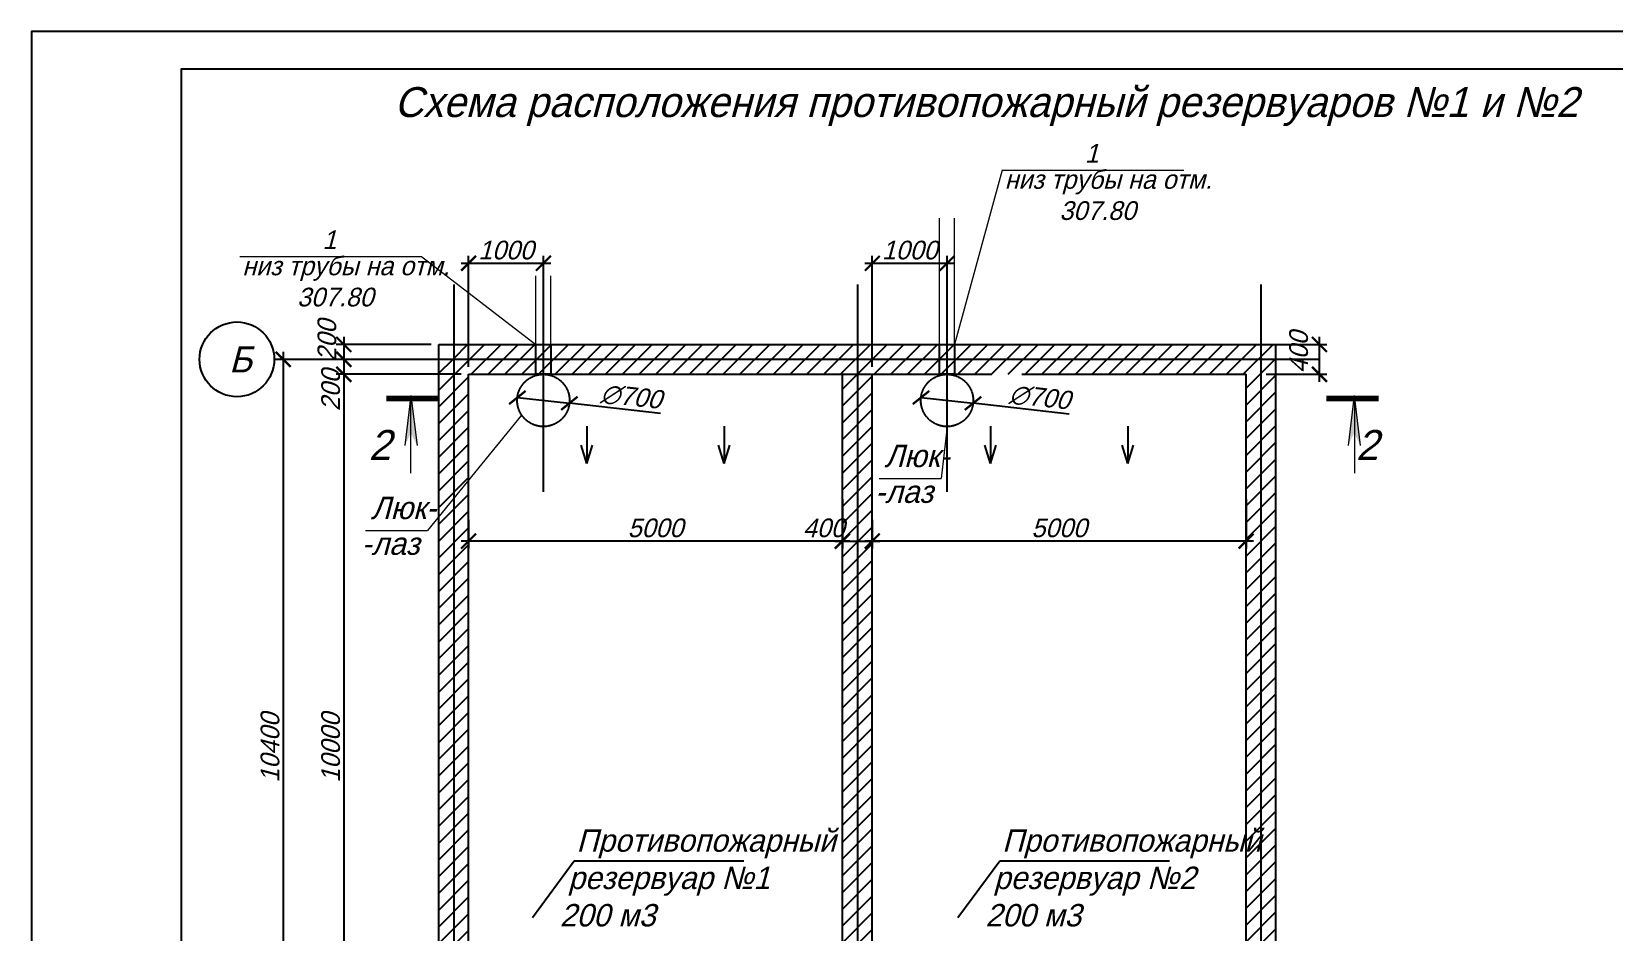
# Model space of a CAD drawing. Header units: millimetres. Extents: x 5929542 to 6152618, y 10240044 to 10382466.
# Drawn here: x 5985647 to 6006822, y 10342745 to 10354800 of the extents above; entities that cross this region are included whole.
import ezdxf

# ---------------------------------------------------------------- set-up
doc = ezdxf.new("R2010")
doc.units = ezdxf.units.MM
doc.header["$PDMODE"] = 35
doc.linetypes.add('ACAD_ISO02W100', pattern=[15, 12, -3])
doc.layers.get('Defpoints').update_dxf_attribs({"color": 253})
doc.layers.add('0 @ 1', color=7, linetype='Continuous')
doc.styles.add('ГОСТ 2.304', font='mipgost.ttf', dxfattribs={"oblique": 15})
doc.styles.add('Размеры', font='times.ttf', dxfattribs={"width": 0.6})
doc.dimstyles.new('Размер 200', dxfattribs={"dimtxt": 250, "dimasz": 200, "dimexe": 100, "dimexo": 100, "dimgap": 50, "dimtad": 1, "dimdec": 0, "dimlfac": 2, "dimdsep": 46, "dimtxsty": 'Размеры', "dimblk1": 'ARCHTICK', "dimblk2": 'ARCHTICK', "dimsah": 1, "dimcen": 300, "dimdle": 100, "dimclrd": 256, "dimclre": 256, "dimclrt": 7, "dimaunit": 1, "dimadec": 1, "dimazin": 0, "dimtfac": 1, "dimtdec": 0, "dimtmove": 1, "dimatfit": 3, "dimldrblk": 'ARCHTICK', "dimfxl": 1, "dimtolj": 1, "dimtzin": 0, "dimarcsym": 0})

# ---------------------------------------------------------------- blocks, each defined once
blk = doc.blocks.new('_ArchTick')
at = {"color": 0, "linetype": 'ByBlock', "const_width": 0.15}
blk.add_lwpolyline([(-0.5, -0.5), (0.5, 0.5)], dxfattribs=at)
blk = doc.blocks.new('*D23')
at = {"lineweight": -2, "transparency": 16777216}
for p, q in [((5989012, 10350514), (5989012, 10339914)), ((5989113, 10350414), (5988912, 10350414)), ((5989113, 10340014), (5988912, 10340014))]:
    blk.add_line(p, q, dxfattribs=at)
at = {"layer": 'Defpoints', "color": 0, "transparency": 16777216}
for p in [(5989213, 10350414), (5989012, 10340014), (5989213, 10340014)]:
    blk.add_point(p, dxfattribs=at)
at = {"lineweight": -2, "transparency": 16777216, "xscale": 200, "yscale": 200, "zscale": 200}
for p, rotation in [((5989012, 10350414), 90), ((5989012, 10340014), 270)]:
    blk.add_blockref('_ArchTick', p, dxfattribs=dict(at, rotation=rotation))
at = {"color": 7, "transparency": 16777216, "insert": (5988837, 10345214), "char_height": 250, "attachment_point": 5, "rotation": 90, "style": 'ГОСТ 2.304'}
blk.add_mtext('\\A1;10400', dxfattribs=at)
blk = doc.blocks.new('*D24')
at = {"lineweight": -2, "transparency": 16777216}
for p, q in [((5989823, 10350714), (5989823, 10350314)), ((5990993, 10350614), (5989723, 10350614)), ((5990993, 10350414), (5989723, 10350414))]:
    blk.add_line(p, q, dxfattribs=at)
at = {"layer": 'Defpoints', "color": 0, "transparency": 16777216}
for p in [(5991093, 10350614), (5989823, 10350414), (5991093, 10350414)]:
    blk.add_point(p, dxfattribs=at)
at = {"lineweight": -2, "transparency": 16777216, "xscale": 200, "yscale": 200, "zscale": 200}
for p, rotation in [((5989823, 10350614), 90), ((5989823, 10350414), 270)]:
    blk.add_blockref('_ArchTick', p, dxfattribs=dict(at, rotation=rotation))
at = {"color": 7, "transparency": 16777216, "insert": (5989598, 10350664), "char_height": 250, "attachment_point": 5, "rotation": 90, "style": 'ГОСТ 2.304'}
blk.add_mtext('\\A1;200', dxfattribs=at)
blk = doc.blocks.new('*D25')
at = {"lineweight": -2, "transparency": 16777216}
for p, q in [((5989823, 10350514), (5989823, 10350114)), ((5990993, 10350414), (5989723, 10350414)), ((5991393, 10350214), (5989723, 10350214))]:
    blk.add_line(p, q, dxfattribs=at)
at = {"layer": 'Defpoints', "color": 0, "transparency": 16777216}
for p in [(5991093, 10350414), (5989823, 10350214), (5991493, 10350214)]:
    blk.add_point(p, dxfattribs=at)
at = {"lineweight": -2, "transparency": 16777216, "xscale": 200, "yscale": 200, "zscale": 200}
for p, rotation in [((5989823, 10350414), 90), ((5989823, 10350214), 270)]:
    blk.add_blockref('_ArchTick', p, dxfattribs=dict(at, rotation=rotation))
at = {"color": 7, "transparency": 16777216, "insert": (5989648, 10350000), "char_height": 250, "attachment_point": 5, "rotation": 90, "style": 'ГОСТ 2.304'}
blk.add_mtext('\\A1;200', dxfattribs=at)
blk = doc.blocks.new('*D26')
at = {"lineweight": -2, "transparency": 16777216}
for p, q in [((5989823, 10350314), (5989823, 10340114)), ((5991393, 10350214), (5989723, 10350214)), ((5991393, 10340214), (5989723, 10340214))]:
    blk.add_line(p, q, dxfattribs=at)
at = {"layer": 'Defpoints', "color": 0, "transparency": 16777216}
for p in [(5991493, 10350214), (5989823, 10340214), (5991493, 10340214)]:
    blk.add_point(p, dxfattribs=at)
at = {"lineweight": -2, "transparency": 16777216, "xscale": 200, "yscale": 200, "zscale": 200}
for p, rotation in [((5989823, 10350214), 90), ((5989823, 10340214), 270)]:
    blk.add_blockref('_ArchTick', p, dxfattribs=dict(at, rotation=rotation))
at = {"color": 7, "transparency": 16777216, "insert": (5989648, 10345214), "char_height": 250, "attachment_point": 5, "rotation": 90, "style": 'ГОСТ 2.304'}
blk.add_mtext('\\A1;10000', dxfattribs=at)
blk = doc.blocks.new('*D39')
at = {"lineweight": -2, "transparency": 16777216}
for p in [(5992145, 10349903), (5994062, 10349691)]:
    blk.add_line(p, (5992841, 10349826), dxfattribs=at)
at = {"layer": 'Defpoints', "color": 0, "transparency": 16777216}
for p in [(5992145, 10349903), (5992841, 10349826)]:
    blk.add_point(p, dxfattribs=at)
at = {"lineweight": -2, "transparency": 16777216, "xscale": 200, "yscale": 200, "zscale": 200}
for p, rotation in [((5992145, 10349903), 353.6876446743543), ((5992841, 10349826), 173.6876446743543)]:
    blk.add_blockref('_ArchTick', p, dxfattribs=dict(at, rotation=rotation))
at = {"color": 7, "transparency": 16777216, "insert": (5993669, 10349911), "char_height": 250, "attachment_point": 5, "rotation": 353.6876, "style": 'ГОСТ 2.304'}
blk.add_mtext('\\A1;∅700', dxfattribs=at)
blk = doc.blocks.new('*D40')
at = {"lineweight": -2, "transparency": 16777216}
for p, q in [((5996493, 10348542), (5996493, 10347882)), ((5991493, 10348266), (5991493, 10347882)), ((5996593, 10347982), (5991393, 10347982))]:
    blk.add_line(p, q, dxfattribs=at)
at = {"layer": 'Defpoints', "color": 0, "transparency": 16777216}
for p in [(5996493, 10348642), (5991493, 10348366), (5991493, 10347982)]:
    blk.add_point(p, dxfattribs=at)
at = {"lineweight": -2, "transparency": 16777216, "xscale": 200, "yscale": 200, "zscale": 200, "rotation": 180}
blk.add_blockref('_ArchTick', (5991493, 10347982), dxfattribs=at)
at = {"lineweight": -2, "transparency": 16777216, "xscale": 200, "yscale": 200, "zscale": 200}
blk.add_blockref('_ArchTick', (5996493, 10347982), dxfattribs=at)
at = {"color": 7, "transparency": 16777216, "insert": (5993993, 10348157), "char_height": 250, "attachment_point": 5, "style": 'ГОСТ 2.304'}
blk.add_mtext('\\A1;5000', dxfattribs=at)
blk = doc.blocks.new('*D41')
at = {"lineweight": -2, "transparency": 16777216}
for p in [(5997546, 10349903), (5999528, 10349682)]:
    blk.add_line(p, (5998242, 10349826), dxfattribs=at)
at = {"layer": 'Defpoints', "color": 0, "transparency": 16777216}
for p in [(5997546, 10349903), (5998242, 10349826)]:
    blk.add_point(p, dxfattribs=at)
at = {"lineweight": -2, "transparency": 16777216, "xscale": 200, "yscale": 200, "zscale": 200}
for p, rotation in [((5997546, 10349903), 353.651311495334), ((5998242, 10349826), 173.6513114953341)]:
    blk.add_blockref('_ArchTick', p, dxfattribs=dict(at, rotation=rotation))
at = {"color": 7, "transparency": 16777216, "insert": (5999135, 10349903), "char_height": 250, "attachment_point": 5, "rotation": 353.6513, "style": 'ГОСТ 2.304'}
blk.add_mtext('\\A1;∅700', dxfattribs=at)
blk = doc.blocks.new('*D42')
at = {"lineweight": -2, "transparency": 16777216}
for p, q in [((5996894, 10350314), (5996894, 10351800)), ((5997894, 10351223), (5997894, 10351800)), ((5996794, 10351700), (5997994, 10351700))]:
    blk.add_line(p, q, dxfattribs=at)
at = {"layer": 'Defpoints', "color": 0, "transparency": 16777216}
for p in [(5997894, 10351700), (5997894, 10351123), (5996894, 10350214)]:
    blk.add_point(p, dxfattribs=at)
at = {"lineweight": -2, "transparency": 16777216, "xscale": 200, "yscale": 200, "zscale": 200, "rotation": 180}
blk.add_blockref('_ArchTick', (5996894, 10351700), dxfattribs=at)
at = {"lineweight": -2, "transparency": 16777216, "xscale": 200, "yscale": 200, "zscale": 200}
blk.add_blockref('_ArchTick', (5997894, 10351700), dxfattribs=at)
at = {"color": 7, "transparency": 16777216, "insert": (5997394, 10351875), "char_height": 250, "attachment_point": 5, "style": 'ГОСТ 2.304'}
blk.add_mtext('\\A1;1000', dxfattribs=at)
blk = doc.blocks.new('*D43')
at = {"lineweight": -2, "transparency": 16777216}
for p, q in [((5996394, 10347982), (5996994, 10347982)), ((5996494, 10348084), (5996494, 10347882)), ((5996894, 10348084), (5996894, 10347882))]:
    blk.add_line(p, q, dxfattribs=at)
at = {"layer": 'Defpoints', "color": 0, "transparency": 16777216}
for p in [(5996494, 10348184), (5996894, 10348184), (5996894, 10347982)]:
    blk.add_point(p, dxfattribs=at)
at = {"lineweight": -2, "transparency": 16777216, "xscale": 200, "yscale": 200, "zscale": 200, "rotation": 180}
blk.add_blockref('_ArchTick', (5996494, 10347982), dxfattribs=at)
at = {"lineweight": -2, "transparency": 16777216, "xscale": 200, "yscale": 200, "zscale": 200}
blk.add_blockref('_ArchTick', (5996894, 10347982), dxfattribs=at)
at = {"color": 7, "transparency": 16777216, "insert": (5996245, 10348157), "char_height": 250, "attachment_point": 5, "style": 'ГОСТ 2.304'}
blk.add_mtext('\\A1;400', dxfattribs=at)
blk = doc.blocks.new('*D51')
at = {"lineweight": -2, "transparency": 16777216}
for p, q in [((6002876, 10350114), (6002876, 10350714)), ((6002165, 10350614), (6002976, 10350614)), ((6002165, 10350214), (6002976, 10350214))]:
    blk.add_line(p, q, dxfattribs=at)
at = {"layer": 'Defpoints', "color": 0, "transparency": 16777216}
for p in [(6002065, 10350614), (6002876, 10350614), (6002065, 10350214)]:
    blk.add_point(p, dxfattribs=at)
at = {"lineweight": -2, "transparency": 16777216, "xscale": 200, "yscale": 200, "zscale": 200}
for p, rotation in [((6002876, 10350614), 90), ((6002876, 10350214), 270)]:
    blk.add_blockref('_ArchTick', p, dxfattribs=dict(at, rotation=rotation))
at = {"color": 7, "transparency": 16777216, "insert": (6002599, 10350509), "char_height": 250, "attachment_point": 5, "rotation": 90, "style": 'ГОСТ 2.304'}
blk.add_mtext('\\A1;400', dxfattribs=at)
blk = doc.blocks.new('*D55')
at = {"lineweight": -2, "transparency": 16777216}
for p, q in [((6001894, 10348542), (6001894, 10347882)), ((5996894, 10348266), (5996894, 10347882)), ((6001994, 10347982), (5996794, 10347982))]:
    blk.add_line(p, q, dxfattribs=at)
at = {"layer": 'Defpoints', "color": 0, "transparency": 16777216}
for p in [(6001894, 10348642), (5996894, 10348366), (5996894, 10347982)]:
    blk.add_point(p, dxfattribs=at)
at = {"lineweight": -2, "transparency": 16777216, "xscale": 200, "yscale": 200, "zscale": 200, "rotation": 180}
blk.add_blockref('_ArchTick', (5996894, 10347982), dxfattribs=at)
at = {"lineweight": -2, "transparency": 16777216, "xscale": 200, "yscale": 200, "zscale": 200}
blk.add_blockref('_ArchTick', (6001894, 10347982), dxfattribs=at)
at = {"color": 7, "transparency": 16777216, "insert": (5999394, 10348157), "char_height": 250, "attachment_point": 5, "style": 'ГОСТ 2.304'}
blk.add_mtext('\\A1;5000', dxfattribs=at)
blk = doc.blocks.new('*D57')
at = {"lineweight": -2, "transparency": 16777216}
for p, q in [((5991493, 10350314), (5991493, 10351800)), ((5992493, 10351223), (5992493, 10351800)), ((5991393, 10351700), (5992593, 10351700))]:
    blk.add_line(p, q, dxfattribs=at)
at = {"layer": 'Defpoints', "color": 0, "transparency": 16777216}
for p in [(5992493, 10351700), (5992493, 10351123), (5991493, 10350214)]:
    blk.add_point(p, dxfattribs=at)
at = {"lineweight": -2, "transparency": 16777216, "xscale": 200, "yscale": 200, "zscale": 200, "rotation": 180}
blk.add_blockref('_ArchTick', (5991493, 10351700), dxfattribs=at)
at = {"lineweight": -2, "transparency": 16777216, "xscale": 200, "yscale": 200, "zscale": 200}
blk.add_blockref('_ArchTick', (5992493, 10351700), dxfattribs=at)
at = {"color": 7, "transparency": 16777216, "insert": (5991993, 10351875), "char_height": 250, "attachment_point": 5, "style": 'ГОСТ 2.304'}
blk.add_mtext('\\A1;1000', dxfattribs=at)

msp = doc.modelspace()

# ---------------------------------------------------------------- hatches: boundary and pattern name
at = {"linetype": 'ByBlock', "ltscale": 0.5}
h = msp.add_hatch(dxfattribs=at)
h.set_pattern_fill('ANSI31', color=256, scale=50, style=0)
h.set_pattern_definition([(45, (5582544.33, 11037718.66), (-112.2532, 112.2532), [])])
h.paths.add_polyline_path([(5996693.71011, 10350414.22621), (5991293.00649, 10350414.22621), (5991293.00649, 10340014.22621), (5996693.71011, 10340014.22621)])
h.paths.add_polyline_path([(5996493.71011, 10350214.22621), (5996493.71011, 10340214.22621), (5991493.00649, 10340214.22621), (5991493.00649, 10350214.22621)], flags=16)
h.paths.add_polyline_path([(6002093.71011, 10350414.22621), (5996693.71011, 10350414.22621), (5996693.71011, 10340014.22621), (6002093.71011, 10340014.22621)])
h.paths.add_polyline_path([(5996893.71011, 10350214.22621), (6001893.71011, 10350214.22621), (6001893.71011, 10340214.22621), (5996893.71011, 10340214.22621)], flags=16)
h.paths.add_polyline_path([(5998693.00649, 10350614.22621), (5991293.00649, 10350614.22621), (5991293.00649, 10350414.22621), (5998693.00649, 10350414.22621)])
h.paths.add_polyline_path([(6002093.71011, 10350614.22621), (5998693.00649, 10350614.22621), (5998693.00649, 10350414.22621), (6002093.71011, 10350414.22621)])
h.paths.add_polyline_path([(5991293.00649, 10350414.22621), (5991093.00649, 10350414.22621), (5991093.00649, 10340014.22621), (5991293.00649, 10340014.22621)])
h.paths.add_polyline_path([(5991293.00649, 10340014.22621), (5991093.00649, 10340014.22621), (5991093.00649, 10339814.22621), (5991293.00649, 10339814.22621)])
h.paths.add_polyline_path([(5996693.71011, 10340014.22621), (5991293.00649, 10340014.22621), (5991293.00649, 10339814.22621), (5996693.71011, 10339814.22621)])
h.paths.add_polyline_path([(6002093.71011, 10340014.22621), (5996693.71011, 10340014.22621), (5996693.71011, 10339814.22621), (6002093.71011, 10339814.22621)])
h.paths.add_polyline_path([(6002293.71011, 10340014.22621), (6002093.71011, 10340014.22621), (6002093.71011, 10339814.22621), (6002293.71011, 10339814.22621)])
h.paths.add_polyline_path([(6002293.71011, 10350414.22621), (6002093.71011, 10350414.22621), (6002093.71011, 10340014.22621), (6002293.71011, 10340014.22621)])
h.paths.add_polyline_path([(6002293.71011, 10350614.22621), (6002093.71011, 10350614.22621), (6002093.71011, 10350414.22621), (6002293.71011, 10350414.22621)])
at = {"linetype": 'ByBlock', "lineweight": 9}
h = msp.add_hatch(color=256, dxfattribs=at)
h.paths.add_polyline_path([(5990720.6701, 10349930.00793), (5990802.72022, 10349262.50608), (5990720.6701, 10349426.46796)])
h.paths.add_polyline_path([(5990720.6701, 10349930.00793), (5990720.6701, 10349426.46796), (5990638.61998, 10349262.50608)])
h = msp.add_hatch(color=256, dxfattribs=at)
h.paths.add_polyline_path([(6003341.03117, 10349930.00793), (6003258.98105, 10349262.50608), (6003341.03117, 10349426.46796)])
h.paths.add_polyline_path([(6003341.03117, 10349930.00793), (6003341.03117, 10349426.46796), (6003423.08129, 10349262.50608)])

# ---------------------------------------------------------------- linework, layer by layer
at = {"color": 0, "lineweight": 0, "ltscale": 1000}
for p, q in [((5998629.75571, 10352946.80641), (5997993.71011, 10350614.22621)), ((5998629.75571, 10352946.80641), (6001061.77403, 10352946.80641)), ((5988430.43639, 10351789.60676), (5990862.45471, 10351789.60676)), ((5990862.45471, 10351789.60676), (5992393.00649, 10350614.22621)), ((5996984.85677, 10348817.7687), (5997813.98987, 10348817.7687)), ((5990113.73876, 10348122.36309), (5990942.87186, 10348122.36309))]:
    msp.add_line(p, q, dxfattribs=at)
at = {"color": 0, "linetype": 'ByBlock', "lineweight": 9, "ltscale": 1000}
for p, q in [((5997793.71011, 10350214.22621), (5997793.71011, 10352303.87812)), ((5997993.71011, 10350214.22621), (5997993.71011, 10352303.87812)), ((5992393.00649, 10350214.22621), (5992393.00649, 10351533.352)), ((5992593.00649, 10350214.22621), (5992593.00649, 10351533.35191)), ((5992202.39792, 10349669.17068), (5990942.87186, 10348122.36309)), ((5997893.71011, 10349514.22621), (5997813.98987, 10348817.7687))]:
    msp.add_line(p, q, dxfattribs=at)
at = {"ltscale": 10}
for p, q in [((5991293.00649, 10351416.47681), (5991293.00649, 10337329.25067)), ((5992493.00649, 10348641.89186), (5992493.00649, 10351411.31221)), ((5996693.71011, 10351416.47681), (5996693.71011, 10337329.25067)), ((5997893.71011, 10348641.89186), (5997893.71011, 10351411.31221)), ((6002093.71011, 10351416.47681), (6002093.71011, 10337329.25067)), ((6002875.69591, 10350414.22621), (5988892.5271, 10350414.22621))]:
    msp.add_line(p, q, dxfattribs=at)
at = {"linetype": 'Continuous', "ltscale": 0.1}
for p, q in [((5991093.00649, 10339814.22621), (5991093.00649, 10350614.22621)), ((5991093.00649, 10350614.22621), (6002293.71011, 10350614.22621)), ((6002293.71011, 10339814.22621), (6002293.71011, 10350614.22621)), ((5991493.00649, 10340214.22621), (5991493.00649, 10350214.22621)), ((5991493.00649, 10350214.22621), (5998493.00649, 10350214.22621)), ((5996493.71011, 10339814.22621), (5996493.71011, 10350214.22621)), ((5996893.71011, 10339814.22621), (5996893.71011, 10350214.22621)), ((5998893.00649, 10350214.22621), (6001893.71011, 10350214.22621)), ((6001893.71011, 10340214.22621), (6001893.71011, 10350214.22621))]:
    msp.add_line(p, q, dxfattribs=at)
at = {"linetype": 'ByBlock', "lineweight": 9}
for p, q in [((5990720.6701, 10349930.00793), (5990638.61998, 10349262.50608)), ((5990715.7735, 10349890.17259), (5990715.7735, 10348890.48253)), ((5990720.6701, 10349930.00793), (5990802.72022, 10349262.50608)), ((6003341.03117, 10349930.00793), (6003258.98105, 10349262.50608)), ((6003341.03117, 10349930.00793), (6003423.08129, 10349262.50608)), ((6003345.92778, 10349890.17259), (6003345.92778, 10348890.48253))]:
    msp.add_line(p, q, dxfattribs=at)
at = {"linetype": 'Continuous'}
for p, q in [((5993075.47707, 10349519.50725), (5993075.47707, 10349021.87028)), ((5994911.23954, 10349519.50725), (5994911.23954, 10349021.87028)), ((5998476.18068, 10349519.50725), (5998476.18068, 10349021.87028)), ((6000311.23954, 10349519.50725), (6000311.23954, 10349021.87028)), ((5993075.47707, 10349021.87028), (5992999.2135, 10349266.95601)), ((5993075.47707, 10349021.87028), (5993151.74063, 10349266.95601)), ((5994911.23954, 10349021.87028), (5994834.97597, 10349266.95601)), ((5994911.23954, 10349021.87028), (5994987.5031, 10349266.95601)), ((5998476.18068, 10349021.87028), (5998399.91712, 10349266.95601)), ((5998476.18068, 10349021.87028), (5998552.44424, 10349266.95601)), ((6000311.23954, 10349021.87028), (6000234.97597, 10349266.95601)), ((6000311.23954, 10349021.87028), (6000387.5031, 10349266.95601))]:
    msp.add_line(p, q, dxfattribs=at)
at = {"ltscale": 0.2}
for p, q in [((5992345.89769, 10342941.60923, -6000), (5992904.937, 10343701.18525, -9000)), ((5992904.937, 10343701.18525, -3000), (5995176.85719, 10343701.18525, -3000)), ((5998040.17244, 10342941.60923, -6000), (5998599.21175, 10343701.18525, -9000)), ((5998599.21175, 10343701.18525, -3000), (6000871.13194, 10343701.18525, -3000))]:
    msp.add_line(p, q, dxfattribs=at)
at = {"ltscale": 2}
for points in [[(5985646.65474, 10325100.26098), (6027646.65474, 10325100.26098), (6027646.65474, 10354800.26098), (5985646.65474, 10354800.26098)], [(5987646.65474, 10325600.26098), (6027146.65474, 10325600.26098), (6027146.65474, 10354300.26098), (5987646.65474, 10354300.26098)]]:
    msp.add_lwpolyline(points, close=True, dxfattribs=at)
at = {"linetype": 'Continuous', "ltscale": 0.1}
for points in [[(5992393.00649, 10350614.22621), (5992593.00649, 10350614.22621), (5992593.00649, 10350214.22621), (5992393.00649, 10350214.22621)], [(5997793.71011, 10350614.22621), (5997993.71011, 10350614.22621), (5997993.71011, 10350214.22621), (5997793.71011, 10350214.22621)]]:
    msp.add_lwpolyline(points, close=True, dxfattribs=at)
at = {"linetype": 'ByBlock', "lineweight": 9, "const_width": 80}
for points in [[(5991093.00649, 10349890.17259), (5990392.74297, 10349890.17259)], [(6002968.69478, 10349890.17259), (6003668.9583, 10349890.17259)]]:
    msp.add_lwpolyline(points, dxfattribs=at)
at = {"linetype": 'Continuous', "lineweight": 25, "ltscale": 100}
msp.add_circle((5988392.5271, 10350414.22621), 500, dxfattribs=at)
at = {"color": 1, "linetype": 'ACAD_ISO02W100', "ltscale": 0.5}
for centre in [(5992493.00649, 10349864.22621), (5997893.71011, 10349864.22621)]:
    msp.add_circle(centre, 350, dxfattribs=at)

# ---------------------------------------------------------------- texts
at = {"color": 0, "lineweight": 5, "ltscale": 2, "style": 'ГОСТ 2.304', "oblique": 15}
for s, height, p in [('Схема расположения противопожарный резервуаров №1 и №2 ', 400, (5990498.30567, 10353657.46316)), ('Люк-', 300, (5997054.91896, 10348971.58769)), ('Люк-', 300, (5990183.80094, 10348276.18208)), ('-лаз', 300, (5996931.07759, 10348493.093)), ('-лаз', 300, (5990059.95958, 10347797.68739))]:
    msp.add_text(s, height=height, dxfattribs=at).set_placement(p)
at = {"lineweight": 25, "ltscale": 2, "style": 'ГОСТ 2.304', "oblique": 15}
for p in [(5999737.13021, 10353046.80641), (5989537.8109, 10351889.60676)]:
    msp.add_text('1', height=250, dxfattribs=at).set_placement(p)
at = {"color": 0, "lineweight": 5, "ltscale": 2, "width": 3710.9600501, "attachment_point": 1, "style": 'ГОСТ 2.304'}
for s, insert, char_height in [('\\pi590.93; низ трубы на отм.    \\P\\pi1417;307.80', (5997980.09827, 10352946.80641), 250), ('\\pi590.93; низ трубы на отм.    \\P\\pi1417;307.80', (5987780.77895, 10351789.60676), 250), ('  Противопожарный    \\P резервуар №1\\P200 м3', (5992713.12087, 10344124.46568, -3000), 300), ('  Противопожарный    \\P резервуар №2\\P200 м3', (5998407.39562, 10344124.46568, -3000), 300)]:
    msp.add_mtext(s, dxfattribs=dict(at, insert=insert, char_height=char_height))
at = {"linetype": 'Continuous', "lineweight": 25, "ltscale": 100, "insert": (5988288.1521, 10350589.22621), "char_height": 350, "width": 350, "attachment_point": 1, "style": 'ГОСТ 2.304'}
msp.add_mtext('Б', dxfattribs=at)
at = {"layer": '0 @ 1', "linetype": 'ByBlock', "lineweight": 9, "style": 'ГОСТ 2.304', "oblique": 15}
for p in [(5990156.45093, 10349068.91023), (6003366.59139, 10349068.91023)]:
    msp.add_text('2', height=400, dxfattribs=at).set_placement(p)

# ---------------------------------------------------------------- dimensions: what is measured, and where the dimension line sits
for base, p1, p2, picture, middle in [((5992493.00649, 10351699.9355), (5991493.00649, 10350214.22621), (5992493.00649, 10351123.40814), '*D57', (5991993.00649, 10351874.9355)), ((5997893.71011, 10351699.9355), (5996893.71011, 10350214.22621), (5997893.71011, 10351123.40814), '*D42', (5997393.71011, 10351874.9355))]:
    dim = msp.add_linear_dim(base=base, p1=p1, p2=p2, dimstyle='Размер 200', override={"dimlfac": 1, "dimtxsty": 'ГОСТ 2.304'})
    dim.commit()
    dim.dimension.update_dxf_attribs({"geometry": picture, "text_midpoint": middle})
for base, p1, p2, picture, middle in [((5989823.43375, 10350414.22621), (5991093.00649, 10350614.22621), (5991093.00649, 10350414.22621), '*D24', (5989773.43375, 10350664.22621)), ((6002875.69591, 10350614.22621), (6002065.24765, 10350214.22621), (6002065.24765, 10350614.22621), '*D51', (6002773.95037, 10350509.05785)), ((5989823.43375, 10350214.22621), (5991093.00649, 10350414.22621), (5991493.00649, 10350214.22621), '*D25', (5989823.43375, 10349999.57606))]:
    dim = msp.add_linear_dim(base=base, p1=p1, p2=p2, angle=90, dimstyle='Размер 200', override={"dimlfac": 1, "dimtxsty": 'ГОСТ 2.304'})
    dim.commit()
    dim.dimension.update_dxf_attribs({"geometry": picture, "text_midpoint": middle, "dimtype": 160})
for base, p1, p2, angle, picture, middle in [((5989011.80372, 10340014.22621), (5989212.75499, 10350414.22621), (5989212.75499, 10340014.22621), 90, '*D23', (5988836.80372, 10345214.22621)), ((5989823.43375, 10340214.22621), (5991493.00649, 10350214.22621), (5991493.00649, 10340214.22621), 90, '*D26', (5989648.43375, 10345214.22621)), ((5991493.00649, 10347982.30282), (5996493.00649, 10348641.89186), (5991493.00649, 10348366.32081), 180, '*D40', (5993993.00649, 10348157.30282)), ((5996893.71011, 10347982.30282), (6001893.71011, 10348641.89186), (5996893.71011, 10348366.32081), 180, '*D55', (5999393.71011, 10348157.30282))]:
    dim = msp.add_linear_dim(base=base, p1=p1, p2=p2, angle=angle, dimstyle='Размер 200', override={"dimlfac": 1, "dimtxsty": 'ГОСТ 2.304'})
    dim.commit()
    dim.dimension.update_dxf_attribs({"geometry": picture, "text_midpoint": middle})
dim = msp.add_diameter_dim_2p(p1=(5992145.12845, 10349902.70823), p2=(5992840.88454, 10349825.74418), dimstyle='Размер 200', override={"dimlfac": 1, "dimtxsty": 'ГОСТ 2.304'})
dim.commit()
dim.dimension.update_dxf_attribs({"geometry": '*D39', "text_midpoint": (5993669.3325, 10349910.70827)})
dim = msp.add_diameter_dim_2p(p1=(5997545.85654, 10349902.92883), p2=(5998241.56368, 10349825.52359), dimstyle='Размер 200', override={"dimlfac": 1, "dimtxsty": 'ГОСТ 2.304'})
dim.commit()
dim.dimension.update_dxf_attribs({"geometry": '*D41', "text_midpoint": (5999115.99957, 10349728.23276), "dimtype": 163})
dim = msp.add_linear_dim(base=(5996893.71011, 10347982.30282), p1=(5996493.71011, 10348183.71005), p2=(5996893.71011, 10348183.71005), dimstyle='Размер 200', override={"dimlfac": 1, "dimtxsty": 'ГОСТ 2.304'})
dim.commit()
dim.dimension.update_dxf_attribs({"geometry": '*D43', "text_midpoint": (5996245.37401, 10347982.30282), "dimtype": 160})

doc.saveas('drawing.dxf')
